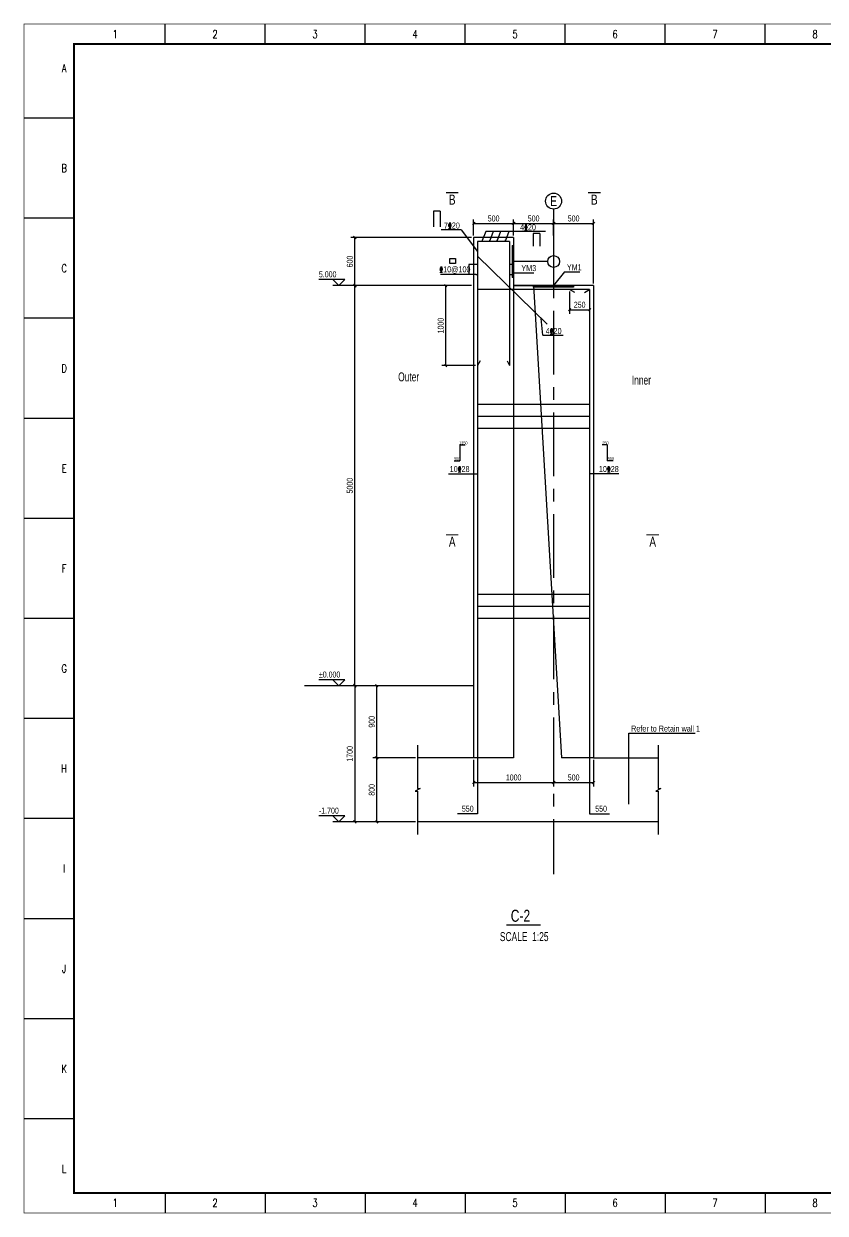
# Model space of a CAD drawing. Header units: millimetres. Extents: x -15901 to 146244, y -607033 to -56344.
# Drawn here: x -12722 to 27354, y -538644 to -479209 of the extents above; entities that cross this region are included whole.
import ezdxf
from ezdxf.enums import TextEntityAlignment as Align

# ---------------------------------------------------------------- set-up
doc = ezdxf.new("R2010")
doc.units = ezdxf.units.MM
doc.header["$LTSCALE"] = 2000
doc.linetypes.add('CENTER', pattern=[50.8, 31.75, -6.35, 6.35, -6.35])
doc.linetypes.add('HIDDEN', pattern=[9.525, 6.35, -3.175])
for name, color, linetype in [('4', 2, 'Continuous'), ('6', 1, 'Continuous'), ('S_01', 3, 'Continuous'), ('S_01_OUTL', 3, 'Continuous'), ('S_02_AXIS', 171, 'CENTER'), ('S_03_HIDD', 4, 'HIDDEN'), ('S_04', 2, 'Continuous'), ('S_04_TEXT', 2, 'Continuous'), ('S_05_DIMS', 7, 'Continuous'), ('S_06_RBAR', 1, 'Continuous'), ('S_07_LSHOW', 6, 'Continuous'), ('S_08_HATCH', 8, 'Continuous'), ('TEXT', 3, 'Continuous'), ('TK', 1, 'Continuous')]:
    doc.layers.add(name, color=color, linetype=linetype)
doc.styles.add('KS', font='kstxt.shx', dxfattribs={"width": 0.7, "height": 300, "bigfont": 'kshz.shx'})
doc.styles.add('TK-HZ', font='txt.shx', dxfattribs={"width": 0.8, "bigfont": 'hztxt.shx'})
doc.dimstyles.new('KSDIM0.25', dxfattribs={"dimtxt": 300, "dimasz": 120, "dimexe": 200, "dimexo": 100, "dimgap": 100, "dimtad": 1, "dimdec": 0, "dimlfac": 0.25, "dimzin": 14, "dimdsep": 46, "dimtxsty": 'KS', "dimblk": 'ARCHTICK', "dimblk1": 'OBLIQUE', "dimblk2": 'OBLIQUE', "dimsah": 1, "dimcen": -900, "dimclrd": 7, "dimclre": 7, "dimclrt": 2, "dimazin": 3, "dimtfac": 1, "dimtdec": 0, "dimtix": 1, "dimtmove": 2, "dimatfit": 2, "dimfxl": 1, "dimtolj": 1, "dimtzin": 14, "dimlwd": -3, "dimarcsym": 0})
doc.dimstyles.new('KSDIM1.2', dxfattribs={"dimtxt": 300, "dimasz": 120, "dimexe": 200, "dimexo": 100, "dimgap": 100, "dimtad": 1, "dimdec": 0, "dimlfac": 1.2, "dimzin": 14, "dimdsep": 46, "dimtxsty": 'KS', "dimblk": 'ARCHTICK', "dimblk1": 'OBLIQUE', "dimblk2": 'OBLIQUE', "dimsah": 1, "dimcen": -900, "dimclrd": 7, "dimclre": 7, "dimclrt": 2, "dimazin": 3, "dimtfac": 1, "dimtdec": 0, "dimtix": 1, "dimtmove": 2, "dimatfit": 2, "dimfxl": 1, "dimtolj": 1, "dimtzin": 14, "dimlwd": -3, "dimlwe": -1, "dimarcsym": 0})

# ---------------------------------------------------------------- blocks, each defined once
blk = doc.blocks.new('A1-1')
at = {"layer": 'TK', "color": 7}
for p, q in [((7050, 58400), (7050, 59400)), ((12050, 58400), (12050, 59400)), ((17050, 58400), (17050, 59400)), ((22050, 58400), (22050, 59400)), ((27050, 58400), (27050, 59400)), ((32050, 58400), (32050, 59400)), ((37050, 58400), (37050, 59400)), ((2500, 54700), (0, 54700)), ((2500, 49700), (0, 49700)), ((2500, 44700), (0, 44700)), ((2500, 39700), (0, 39700)), ((2500, 34700), (0, 34700)), ((2500, 29700), (0, 29700)), ((2500, 24700), (0, 24700)), ((2500, 19700), (0, 19700)), ((2500, 14700), (0, 14700)), ((2500, 9700), (0, 9700)), ((2500, 4700), (0, 4700)), ((7050, 1000), (7050, 0)), ((12050, 1000), (12050, 0)), ((17050, 1000), (17050, 0)), ((22050, 1000), (22050, 0)), ((27050, 1000), (27050, 0)), ((32050, 1000), (32050, 0)), ((37050, 1000), (37050, 0))]:
    blk.add_line(p, q, dxfattribs=at)
for points, const_width in [([(0, 0), (84100, 0), (84100, 59400), (0, 59400)], 35), ([(2500, 1000), (83100, 1000), (83100, 58400), (2500, 58400)], 100)]:
    blk.add_lwpolyline(points, close=True, dxfattribs=dict(at, const_width=const_width))
at = {"layer": 'TK', "color": 7, "style": 'TK-HZ', "width": 0.75}
for s, p in [('1', (4550, 58900)), ('2', (9550, 58900)), ('3', (14550, 58900)), ('4', (19550, 58900)), ('5', (24550, 58900)), ('6', (29550, 58900)), ('7', (34550, 58900)), ('8', (39550, 58900)), ('A', (2000, 57200)), ('B', (2000, 52200)), ('C', (2000, 47200)), ('D', (2000, 42200)), ('E', (2000, 37200)), ('F', (2000, 32200)), ('G', (2000, 27200)), ('H', (2000, 22200)), ('I', (2000, 17200)), ('J', (2000, 12200)), ('K', (2000, 7200)), ('L', (2000, 2200)), ('1', (4550, 500)), ('2', (9550, 500)), ('3', (14550, 500)), ('4', (19550, 500)), ('5', (24550, 500)), ('6', (29550, 500)), ('7', (34550, 500)), ('8', (39550, 500))]:
    blk.add_text(s, height=400, dxfattribs=at).set_placement(p, align=Align.MIDDLE_CENTER)
blk = doc.blocks.new('_OBLIQUE')
at = {"color": 1}
blk.add_line((-0.5, -0.5), (0.5, 0.5), dxfattribs=at)
blk = doc.blocks.new('*D395')
at = {"layer": 'Defpoints', "color": 0}
for p in [(11773, -489190), (9773, -489889), (11773, -489889)]:
    blk.add_point(p, dxfattribs=at)
at = {"layer": 'S_05_DIMS', "color": 7, "lineweight": -2}
for p, q in [((9773, -489789), (9773, -488990)), ((11773, -489789), (11773, -488990))]:
    blk.add_line(p, q, dxfattribs=at)
at = {"layer": 'S_05_DIMS', "color": 7, "lineweight": -3}
blk.add_line((9773, -489190), (11773, -489190), dxfattribs=at)
at = {"layer": 'S_05_DIMS', "color": 7, "linetype": 'ByBlock', "lineweight": -3, "xscale": 120, "yscale": 120, "zscale": 120, "rotation": 180}
blk.add_blockref('_OBLIQUE', (9773, -489190), dxfattribs=at)
at = {"layer": 'S_05_DIMS', "color": 7, "linetype": 'ByBlock', "lineweight": -3, "xscale": 120, "yscale": 120, "zscale": 120}
blk.add_blockref('_OBLIQUE', (11773, -489190), dxfattribs=at)
at = {"layer": 'S_05_DIMS', "color": 2, "insert": (10773, -488940), "char_height": 300, "attachment_point": 5, "style": 'KS'}
blk.add_mtext('\\A1;500', dxfattribs=at)
blk = doc.blocks.new('_ArchTick')
at = {"color": 0, "linetype": 'ByBlock', "const_width": 0.15}
blk.add_lwpolyline([(-0.5, -0.5), (0.5, 0.5)], dxfattribs=at)
blk = doc.blocks.new('*D396')
at = {"layer": 'Defpoints', "color": 0}
for p in [(13773, -489190), (11773, -489889), (13773, -489895)]:
    blk.add_point(p, dxfattribs=at)
at = {"layer": 'S_05_DIMS', "color": 7, "lineweight": -2}
for p, q in [((11773, -489789), (11773, -488990)), ((13773, -489795), (13773, -488990))]:
    blk.add_line(p, q, dxfattribs=at)
at = {"layer": 'S_05_DIMS', "color": 7, "lineweight": -3}
blk.add_line((11773, -489190), (13773, -489190), dxfattribs=at)
at = {"layer": 'S_05_DIMS', "color": 7, "linetype": 'ByBlock', "lineweight": -3, "xscale": 120, "yscale": 120, "zscale": 120, "rotation": 180}
blk.add_blockref('_OBLIQUE', (11773, -489190), dxfattribs=at)
at = {"layer": 'S_05_DIMS', "color": 7, "linetype": 'ByBlock', "lineweight": -3, "xscale": 120, "yscale": 120, "zscale": 120}
blk.add_blockref('_OBLIQUE', (13773, -489190), dxfattribs=at)
at = {"layer": 'S_05_DIMS', "color": 2, "insert": (12773, -488940), "char_height": 300, "attachment_point": 5, "style": 'KS'}
blk.add_mtext('\\A1;500', dxfattribs=at)
blk = doc.blocks.new('*D397')
at = {"layer": 'Defpoints', "color": 0}
for p in [(15773, -489190), (13773, -489895), (15773, -492289)]:
    blk.add_point(p, dxfattribs=at)
at = {"layer": 'S_05_DIMS', "color": 7, "lineweight": -2}
for p, q in [((13773, -489795), (13773, -488990)), ((15773, -492189), (15773, -488990))]:
    blk.add_line(p, q, dxfattribs=at)
at = {"layer": 'S_05_DIMS', "color": 7, "lineweight": -3}
blk.add_line((13773, -489190), (15773, -489190), dxfattribs=at)
at = {"layer": 'S_05_DIMS', "color": 7, "linetype": 'ByBlock', "lineweight": -3, "xscale": 120, "yscale": 120, "zscale": 120, "rotation": 180}
blk.add_blockref('_OBLIQUE', (13773, -489190), dxfattribs=at)
at = {"layer": 'S_05_DIMS', "color": 7, "linetype": 'ByBlock', "lineweight": -3, "xscale": 120, "yscale": 120, "zscale": 120}
blk.add_blockref('_OBLIQUE', (15773, -489190), dxfattribs=at)
at = {"layer": 'S_05_DIMS', "color": 2, "insert": (14773, -488940), "char_height": 300, "attachment_point": 5, "style": 'KS'}
blk.add_mtext('\\A1;500', dxfattribs=at)
blk = doc.blocks.new('*D398')
at = {"layer": 'Defpoints', "color": 0}
for p in [(3832, -492289), (9773, -492289), (6325, -512289)]:
    blk.add_point(p, dxfattribs=at)
at = {"layer": 'S_05_DIMS', "color": 7, "lineweight": -2}
for p, q in [((9673, -492289), (3632, -492289)), ((6225, -512289), (3632, -512289))]:
    blk.add_line(p, q, dxfattribs=at)
at = {"layer": 'S_05_DIMS', "color": 7, "lineweight": -3}
blk.add_line((3832, -512289), (3832, -492289), dxfattribs=at)
at = {"layer": 'S_05_DIMS', "color": 7, "linetype": 'ByBlock', "lineweight": -3, "xscale": 120, "yscale": 120, "zscale": 120}
for p, rotation in [((3832, -492289), 90), ((3832, -512289), 270)]:
    blk.add_blockref('_OBLIQUE', p, dxfattribs=dict(at, rotation=rotation))
at = {"layer": 'S_05_DIMS', "color": 2, "insert": (3582, -502289), "char_height": 300, "attachment_point": 5, "rotation": 90, "style": 'KS'}
blk.add_mtext('\\A1;5000', dxfattribs=at)
blk = doc.blocks.new('*D399')
at = {"layer": 'Defpoints', "color": 0}
for p in [(3832, -489889), (9773, -489889), (9773, -492289)]:
    blk.add_point(p, dxfattribs=at)
at = {"layer": 'S_05_DIMS', "color": 7, "lineweight": -2}
for p, q in [((9673, -489889), (3632, -489889)), ((9673, -492289), (3632, -492289))]:
    blk.add_line(p, q, dxfattribs=at)
at = {"layer": 'S_05_DIMS', "color": 7, "lineweight": -3}
blk.add_line((3832, -492289), (3832, -489889), dxfattribs=at)
at = {"layer": 'S_05_DIMS', "color": 7, "linetype": 'ByBlock', "lineweight": -3, "xscale": 120, "yscale": 120, "zscale": 120}
for p, rotation in [((3832, -489889), 90), ((3832, -492289), 270)]:
    blk.add_blockref('_OBLIQUE', p, dxfattribs=dict(at, rotation=rotation))
at = {"layer": 'S_05_DIMS', "color": 2, "insert": (3582, -491089), "char_height": 300, "attachment_point": 5, "rotation": 90, "style": 'KS'}
blk.add_mtext('\\A1;600', dxfattribs=at)
blk = doc.blocks.new('*D400')
at = {"layer": 'Defpoints', "color": 0}
for p in [(6325, -512289), (3832, -519089), (6973, -519089)]:
    blk.add_point(p, dxfattribs=at)
at = {"layer": 'S_05_DIMS', "color": 7, "lineweight": -2}
for p, q in [((6225, -512289), (3632, -512289)), ((6873, -519089), (3632, -519089))]:
    blk.add_line(p, q, dxfattribs=at)
at = {"layer": 'S_05_DIMS', "color": 7, "lineweight": -3}
blk.add_line((3832, -512289), (3832, -519089), dxfattribs=at)
at = {"layer": 'S_05_DIMS', "color": 7, "linetype": 'ByBlock', "lineweight": -3, "xscale": 120, "yscale": 120, "zscale": 120}
for p, rotation in [((3832, -512289), 90), ((3832, -519089), 270)]:
    blk.add_blockref('_OBLIQUE', p, dxfattribs=dict(at, rotation=rotation))
at = {"layer": 'S_05_DIMS', "color": 2, "insert": (3582, -515689), "char_height": 300, "attachment_point": 5, "rotation": 90, "style": 'KS'}
blk.add_mtext('\\A1;1700', dxfattribs=at)
blk = doc.blocks.new('*D401')
at = {"layer": 'Defpoints', "color": 0}
for p in [(9773, -515889), (13773, -516577), (13773, -517123)]:
    blk.add_point(p, dxfattribs=at)
at = {"layer": 'S_05_DIMS', "color": 7, "lineweight": -2}
for p, q in [((9773, -515989), (9773, -517323)), ((13773, -516677), (13773, -517323))]:
    blk.add_line(p, q, dxfattribs=at)
at = {"layer": 'S_05_DIMS', "color": 7, "lineweight": -3}
blk.add_line((9773, -517123), (13773, -517123), dxfattribs=at)
at = {"layer": 'S_05_DIMS', "color": 7, "linetype": 'ByBlock', "lineweight": -3, "xscale": 120, "yscale": 120, "zscale": 120, "rotation": 180}
blk.add_blockref('_OBLIQUE', (9773, -517123), dxfattribs=at)
at = {"layer": 'S_05_DIMS', "color": 7, "linetype": 'ByBlock', "lineweight": -3, "xscale": 120, "yscale": 120, "zscale": 120}
blk.add_blockref('_OBLIQUE', (13773, -517123), dxfattribs=at)
at = {"layer": 'S_05_DIMS', "color": 2, "insert": (11773, -516873), "char_height": 300, "attachment_point": 5, "style": 'KS'}
blk.add_mtext('\\A1;1000', dxfattribs=at)
blk = doc.blocks.new('*D402')
at = {"layer": 'Defpoints', "color": 0}
for p in [(4928, -515889), (6973, -515889), (6973, -519089)]:
    blk.add_point(p, dxfattribs=at)
at = {"layer": 'S_05_DIMS', "color": 7, "lineweight": -2}
for p, q in [((6873, -515889), (4728, -515889)), ((6873, -519089), (4728, -519089))]:
    blk.add_line(p, q, dxfattribs=at)
at = {"layer": 'S_05_DIMS', "color": 7, "lineweight": -3}
blk.add_line((4928, -519089), (4928, -515889), dxfattribs=at)
at = {"layer": 'S_05_DIMS', "color": 7, "linetype": 'ByBlock', "lineweight": -3, "xscale": 120, "yscale": 120, "zscale": 120}
for p, rotation in [((4928, -515889), 90), ((4928, -519089), 270)]:
    blk.add_blockref('_OBLIQUE', p, dxfattribs=dict(at, rotation=rotation))
at = {"layer": 'S_05_DIMS', "color": 2, "insert": (4678, -517489), "char_height": 300, "attachment_point": 5, "rotation": 90, "style": 'KS'}
blk.add_mtext('\\A1;800', dxfattribs=at)
blk = doc.blocks.new('*D403')
at = {"layer": 'Defpoints', "color": 0}
for p in [(4928, -512289), (6343, -512289), (6973, -515889)]:
    blk.add_point(p, dxfattribs=at)
at = {"layer": 'S_05_DIMS', "color": 7, "lineweight": -2}
for p, q in [((6243, -512289), (4728, -512289)), ((6873, -515889), (4728, -515889))]:
    blk.add_line(p, q, dxfattribs=at)
at = {"layer": 'S_05_DIMS', "color": 7, "lineweight": -3}
blk.add_line((4928, -515889), (4928, -512289), dxfattribs=at)
at = {"layer": 'S_05_DIMS', "color": 7, "linetype": 'ByBlock', "lineweight": -3, "xscale": 120, "yscale": 120, "zscale": 120}
for p, rotation in [((4928, -512289), 90), ((4928, -515889), 270)]:
    blk.add_blockref('_OBLIQUE', p, dxfattribs=dict(at, rotation=rotation))
at = {"layer": 'S_05_DIMS', "color": 2, "insert": (4678, -514089), "char_height": 300, "attachment_point": 5, "rotation": 90, "style": 'KS'}
blk.add_mtext('\\A1;900', dxfattribs=at)
blk = doc.blocks.new('*D404')
at = {"layer": 'Defpoints', "color": 0}
for p in [(8377, -492289), (9072, -492289), (9973, -496289)]:
    blk.add_point(p, dxfattribs=at)
at = {"layer": 'S_05_DIMS', "color": 7, "lineweight": -2}
for p, q in [((8972, -492289), (8177, -492289)), ((9873, -496289), (8177, -496289))]:
    blk.add_line(p, q, dxfattribs=at)
at = {"layer": 'S_05_DIMS', "color": 7, "lineweight": -3}
blk.add_line((8377, -496289), (8377, -492289), dxfattribs=at)
at = {"layer": 'S_05_DIMS', "color": 7, "linetype": 'ByBlock', "lineweight": -3, "xscale": 120, "yscale": 120, "zscale": 120}
for p, rotation in [((8377, -492289), 90), ((8377, -496289), 270)]:
    blk.add_blockref('_OBLIQUE', p, dxfattribs=dict(at, rotation=rotation))
at = {"layer": 'S_05_DIMS', "color": 2, "insert": (8127, -494289), "char_height": 300, "attachment_point": 5, "rotation": 90, "style": 'KS'}
blk.add_mtext('\\A1;1000', dxfattribs=at)
blk = doc.blocks.new('Dot')
at = {"layer": '6', "const_width": 0.4}
blk.add_lwpolyline([(-0.2, 0, 1), (0.2, 0, 1)], format="xyb", close=True, dxfattribs=at)
blk = doc.blocks.new('*D410')
at = {"layer": 'Defpoints', "color": 0}
for p in [(15773, -515889), (13773, -516577), (15773, -517123)]:
    blk.add_point(p, dxfattribs=at)
at = {"layer": 'S_05_DIMS', "color": 7, "lineweight": -2}
for p, q in [((15773, -515989), (15773, -517323)), ((13773, -516677), (13773, -517323))]:
    blk.add_line(p, q, dxfattribs=at)
at = {"layer": 'S_05_DIMS', "color": 7, "lineweight": -3}
blk.add_line((13773, -517123), (15773, -517123), dxfattribs=at)
at = {"layer": 'S_05_DIMS', "color": 7, "linetype": 'ByBlock', "lineweight": -3, "xscale": 120, "yscale": 120, "zscale": 120, "rotation": 180}
blk.add_blockref('_OBLIQUE', (13773, -517123), dxfattribs=at)
at = {"layer": 'S_05_DIMS', "color": 7, "linetype": 'ByBlock', "lineweight": -3, "xscale": 120, "yscale": 120, "zscale": 120}
blk.add_blockref('_OBLIQUE', (15773, -517123), dxfattribs=at)
at = {"layer": 'S_05_DIMS', "color": 2, "insert": (14773, -516873), "char_height": 300, "attachment_point": 5, "style": 'KS'}
blk.add_mtext('\\A1;500', dxfattribs=at)
blk = doc.blocks.new('*D668')
at = {"layer": 'Defpoints', "color": 0}
for p in [(14573, -492489), (15573, -492489), (15573, -493501)]:
    blk.add_point(p, dxfattribs=at)
at = {"layer": 'S_05_DIMS', "color": 7}
for p, q in [((14573, -492589), (14573, -493701)), ((15573, -492589), (15573, -493701))]:
    blk.add_line(p, q, dxfattribs=at)
at = {"layer": 'S_05_DIMS', "color": 7, "lineweight": -3}
blk.add_line((14573, -493501), (15573, -493501), dxfattribs=at)
at = {"layer": 'S_05_DIMS', "color": 7, "linetype": 'ByBlock', "lineweight": -3, "xscale": 120, "yscale": 120, "zscale": 120, "rotation": 180}
blk.add_blockref('_OBLIQUE', (14573, -493501), dxfattribs=at)
at = {"layer": 'S_05_DIMS', "color": 7, "linetype": 'ByBlock', "lineweight": -3, "xscale": 120, "yscale": 120, "zscale": 120}
blk.add_blockref('_OBLIQUE', (15573, -493501), dxfattribs=at)
at = {"layer": 'S_05_DIMS', "color": 2, "insert": (15073, -493251), "char_height": 300, "attachment_point": 5, "style": 'KS'}
blk.add_mtext('\\A1;250', dxfattribs=at)

msp = doc.modelspace()

# ---------------------------------------------------------------- hatches: boundary and pattern name
at = {"layer": 'S_08_HATCH'}
h = msp.add_hatch(dxfattribs=at)
h.set_pattern_fill('ANSI31', color=6)
h.set_pattern_definition([(45, (-565701.20353, -691327.77586), (-0.088388347648, 0.088388347648), [])])
h.paths.add_polyline_path([(11692.524, -491888.948), (11772.524, -491888.948), (11772.524, -491088.948), (11772.524, -490288.948), (11692.524, -490288.948)])
h = msp.add_hatch(dxfattribs=at)
h.set_pattern_fill('ANSI31', color=6)
h.set_pattern_definition([(45, (-565301.20353, -691327.77586), (-0.088388347648, 0.088388347648), [])])
h.paths.add_polyline_path([(13772.524, -492368.948), (13772.524, -492288.948), (12772.524, -492288.948), (12772.524, -492368.948)])
h.paths.add_polyline_path([(14772.524, -492368.948), (14772.524, -492288.948), (13772.524, -492288.948), (13772.524, -492368.948)])

# ---------------------------------------------------------------- linework, layer by layer
at = {"layer": '4'}
for p, q in [((9152.999, -489500.71), (8148.689, -489500.71)), ((9152.999, -489500.71), (9972.524, -490584.412)), ((13358.211, -489589.283), (10384.209, -489589.283)), ((13240.968, -494771.794), (14245.278, -494771.794))]:
    msp.add_line(p, q, dxfattribs=at)
at = {"layer": '6'}
for p, q in [((7759.125, -488578.352), (7759.125, -489351.56)), ((8101.968, -488578.352), (7759.125, -488578.352)), ((8101.968, -488578.352), (8101.968, -489351.56)), ((12747.4, -489682.345), (12747.4, -490329.806)), ((13090.244, -489682.345), (12747.4, -489682.345)), ((13090.244, -489682.345), (13090.244, -490329.806))]:
    msp.add_line(p, q, dxfattribs=at)
at = {"layer": 'S_01', "const_width": 60}
msp.add_lwpolyline([(13121.765, -524240.941), (11414.317, -524240.941)], dxfattribs=at)
at = {"layer": 'S_01'}
msp.add_circle((13772.524, -488071.626), 400, dxfattribs=at)
at = {"layer": 'S_01_OUTL'}
for p, q in [((9772.524, -489888.948), (9772.524, -515888.948)), ((11772.524, -489888.948), (9772.524, -489888.948)), ((11692.524, -490288.948), (11692.524, -491888.948)), ((11692.524, -490288.948), (11772.524, -490288.948)), ((11772.524, -489888.948), (11772.524, -492288.948)), ((11772.524, -491888.948), (11692.524, -491888.948)), ((15772.524, -492288.948), (11772.524, -492288.948)), ((15772.524, -492288.948), (15772.524, -515888.948)), ((9772.524, -515888.948), (6973.472, -515888.948)), ((15772.524, -515888.948), (19008.235, -515888.948)), ((19008.235, -519088.948), (6973.472, -519088.948))]:
    msp.add_line(p, q, dxfattribs=at)
for points in [[(8389.884, -487650.625, 60, 60, 0), (9014.884, -487650.625, 0, 0, 0)], [(15495.896, -487650.625, 60, 60, 0), (16120.896, -487650.625, 0, 0, 0)], [(8389.884, -504744.023, 60, 60, 0), (9014.884, -504744.023, 0, 0, 0)], [(18414.678, -504744.023, 60, 60, 0), (19039.678, -504744.023, 0, 0, 0)]]:
    msp.add_lwpolyline(points, format="xyseb", dxfattribs=at)
msp.add_lwpolyline([(12772.524, -492288.948), (14772.524, -492288.948), (14772.524, -492368.948), (12772.524, -492368.948)], close=True, dxfattribs=at)
at = {"layer": 'S_02_AXIS', "ltscale": 0.05}
msp.add_line((13772.524, -488471.626), (13772.524, -521709.709), dxfattribs=at)
at = {"layer": 'S_03_HIDD', "ltscale": 5}
for p, q in [((11772.524, -492288.948), (12772.524, -492288.948)), ((11772.524, -492288.948), (11772.524, -515888.948)), ((12772.524, -492288.948), (14172.524, -515888.948)), ((11772.524, -515888.948), (9772.524, -515888.948)), ((15772.524, -515888.948), (14172.524, -515888.948))]:
    msp.add_line(p, q, dxfattribs=at)
at = {"layer": 'S_04'}
for p, q in [((10384.209, -489589.283), (10207.548, -490034.075)), ((10756.16, -489589.283), (10579.499, -490034.075)), ((11119.882, -489589.283), (10943.222, -490034.075)), ((11536.197, -489589.283), (11359.536, -490034.075)), ((9907.524, -491229.804), (9536.729, -491229.804)), ((9536.729, -491229.804), (9536.729, -491745.18)), ((9907.524, -491745.18), (8120.485, -491745.18)), ((11772.524, -491654.783), (12776.703, -491654.783)), ((14312.266, -491606.966), (13772.524, -492288.948)), ((14312.266, -491606.966), (15086.48, -491606.966)), ((13240.968, -494771.794), (13156.058, -493930.529)), ((8519.101, -501702.562), (9972.524, -501702.562)), ((17025.947, -501702.562), (15572.524, -501702.562)), ((9772.524, -512288.948), (1315.848, -512288.948))]:
    msp.add_line(p, q, dxfattribs=at)
at = {"layer": 'S_04_TEXT'}
for p, q in [((17527.619, -518204.871), (17527.619, -514662.445)), ((17527.619, -514662.445), (20848.127, -514662.445))]:
    msp.add_line(p, q, dxfattribs=at)
for points in [[(2735.234, -491991.963), (3032.219, -492288.948), (3329.204, -491991.963), (2035.234, -491991.963)], [(3832.219, -492288.948), (2732.219, -492288.948)], [(2735.234, -511991.963), (3032.219, -512288.948), (3329.204, -511991.963), (2035.234, -511991.963)], [(3832.219, -512288.948), (2732.219, -512288.948)], [(2735.234, -518791.963), (3032.219, -519088.948), (3329.204, -518791.963), (2035.234, -518791.963)], [(3832.219, -519088.948), (2732.219, -519088.948)]]:
    msp.add_lwpolyline(points, dxfattribs=at)
at = {"layer": 'S_04_TEXT', "color": 2}
for points in [[(6973.472, -515260.775), (6973.472, -517418.948), (7093.472, -517418.948), (6853.472, -517558.948), (6973.472, -517558.948), (6973.472, -519717.121)], [(19008.235, -515260.775), (19008.235, -517418.948), (19128.235, -517418.948), (18888.235, -517558.948), (19008.235, -517558.948), (19008.235, -519717.121)]]:
    msp.add_lwpolyline(points, dxfattribs=at)
at = {"layer": 'S_06_RBAR'}
for p, q in [((9972.524, -490088.948), (9972.524, -518688.948)), ((11572.524, -490088.948), (9972.524, -490088.948)), ((11572.524, -490088.948), (11572.524, -496288.948)), ((9972.524, -490819.006), (13443.5, -494217.971)), ((15572.524, -492488.948), (9972.524, -492488.948)), ((14836.191, -492639.202), (14572.524, -492488.948)), ((15308.857, -492639.202), (15572.524, -492488.948)), ((15572.524, -492488.948), (15572.524, -518688.948)), ((10099.795, -496047.763), (9972.524, -496288.948)), ((11445.253, -496047.763), (11572.524, -496288.948)), ((9972.524, -498224.206), (15572.524, -498224.206)), ((9972.524, -498824.206), (15572.524, -498824.206)), ((9972.524, -499424.206), (15572.524, -499424.206)), ((9090.771, -500257.031), (9090.771, -501051.758)), ((9090.771, -500257.031), (9344.889, -500257.031)), ((16454.277, -500257.031), (16200.159, -500257.031)), ((16454.277, -500257.031), (16454.277, -501051.758)), ((8797.034, -501051.758), (9090.771, -501051.758)), ((16748.014, -501051.758), (16454.277, -501051.758)), ((9972.524, -507705.991), (15572.524, -507705.991)), ((9972.524, -508305.991), (15572.524, -508305.991)), ((9972.524, -508905.991), (15572.524, -508905.991)), ((9972.524, -518688.948), (8972.524, -518688.948)), ((15572.524, -518688.948), (16572.524, -518688.948))]:
    msp.add_line(p, q, dxfattribs=at)
msp.add_lwpolyline([(8574.84, -490931.109), (8872.401, -490931.109), (8872.401, -491189.858), (8574.84, -491189.858)], close=True, dxfattribs=at)
at = {"layer": 'S_07_LSHOW'}
for p, q in [((13475.947, -491088.948), (11772.524, -491088.948)), ((13772.524, -491385.525), (13772.524, -492288.948))]:
    msp.add_line(p, q, dxfattribs=at)
msp.add_circle((13772.524, -491088.948), 296.577, dxfattribs=at)

# ---------------------------------------------------------------- block references
at = {"layer": 'S_04', "xscale": 100, "yscale": 100}
for p in [(10207.548, -490034.075), (10579.499, -490034.075), (10943.222, -490034.075), (11359.536, -490034.075), (9907.524, -491229.804), (11637.524, -491229.804), (9907.524, -491745.18), (11637.524, -491745.18)]:
    msp.add_blockref('Dot', p, dxfattribs=at)
at = {"layer": 'TK', "color": 7}
msp.add_blockref('A1-1', (-12704.988, -538626.852), dxfattribs=at)

# ---------------------------------------------------------------- texts
at = {"layer": '4', "style": 'KS', "width": 0.75}
for s, height, p in [('7%%13220', 300, (8289.578, -489439.921)), ('4%%13220', 300, (12094.789, -489528.494)), ('%%13210@100', 300, (8056.704, -491630.178)), ('4%%13220', 300, (13375.39, -494711.005)), ('C-2', 600, (11628.43, -524081.213))]:
    msp.add_text(s, height=height, dxfattribs=at).set_placement(p)
at = {"layer": 'S_01_OUTL', "style": 'KS', "width": 0.75}
for s, p in [('B', (8702.384, -487996.141)), ('B', (15808.396, -487996.141)), ('A', (8702.384, -505089.539)), ('A', (18727.178, -505089.539))]:
    msp.add_text(s, height=500, dxfattribs=at).set_placement(p, align=Align.MIDDLE_CENTER)
at = {"layer": 'S_04', "style": 'KS', "width": 0.75}
msp.add_text('E', height=500, dxfattribs=at).set_placement((13772.524, -488071.626), align=Align.MIDDLE)
for s, height, p in [('YM3', 300, (12159.843, -491569.04)), ('YM1', 300, (14435.679, -491521.223)), ('1350', 150, (9048.688, -500230.556)), ('250', 150, (16208.738, -500230.556)), ('500', 150, (8795.418, -501023.408)), ('500', 150, (16479.63, -501023.408)), ('10%%13228', 300, (8574.709, -501607.561)), ('10%%13228', 300, (16034.339, -501607.561)), ('Refer to Retain wall 1', 300, (17651.032, -514576.701))]:
    msp.add_text(s, height=height, dxfattribs=at).set_placement(p)
at = {"layer": 'S_04_TEXT', "style": 'KS', "width": 0.7}
for s, p in [('5.000', (2035.234, -491876.963)), ('%%P0.000', (2035.234, -511876.963)), ('-1.700', (2035.234, -518676.963)), ('550', (9186.723, -518582.291)), ('550', (15854.325, -518582.291))]:
    msp.add_text(s, height=300, dxfattribs=at).set_placement(p)
at = {"layer": 'TEXT', "style": 'KS', "width": 0.7}
for s, p in [('Outer', (5997.753, -497077.451)), ('Inner', (17682.979, -497238.554))]:
    msp.add_text(s, height=450, dxfattribs=at).set_placement(p)
msp.add_text('SCALE  1:25', height=450, dxfattribs=at).set_placement((12301.477, -524822.364), align=Align.MIDDLE)

# ---------------------------------------------------------------- dimensions: what is measured, and where the dimension line sits
at = {"layer": 'S_05_DIMS'}
for base, p1, p2, dimstyle, override, picture, middle in [((11772.524, -489190.013), (9772.524, -489888.948), (11772.524, -489888.948), 'KSDIM0.25', {"dimlfac": 0.25}, '*D395', (10772.524, -488940.013)), ((13772.524, -489190.013), (11772.524, -489888.948), (13772.524, -489895.189), 'KSDIM0.25', {"dimlfac": 0.25}, '*D396', (12772.524, -488940.013)), ((15772.524, -489190.013), (13772.524, -489895.189), (15772.524, -492288.948), 'KSDIM0.25', {"dimlfac": 0.25}, '*D397', (14772.524, -488940.013)), ((15572.524, -493501.448), (14572.524, -492488.948), (15572.524, -492488.948), 'KSDIM1.2', {"dimlfac": 0.25, "dimzin": 8}, '*D668', (15072.524, -493251.448)), ((13772.524, -517122.831), (9772.524, -515888.948), (13772.524, -516576.815), 'KSDIM0.25', {"dimlfac": 0.25}, '*D401', (11772.524, -516872.831)), ((15772.524, -517122.831), (13772.524, -516576.815), (15772.524, -515888.948), 'KSDIM0.25', {"dimlfac": 0.25}, '*D410', (14772.524, -516872.831))]:
    dim = msp.add_linear_dim(base=base, p1=p1, p2=p2, dimstyle=dimstyle, override=override, dxfattribs=at)
    dim.commit()
    dim.dimension.update_dxf_attribs({"geometry": picture, "text_midpoint": middle})
for base, p1, p2, picture, middle in [((3832.219, -489888.948), (9772.524, -492288.948), (9772.524, -489888.948), '*D399', (3582.219, -491088.948)), ((3832.219, -492288.948), (6324.768, -512288.948), (9772.524, -492288.948), '*D398', (3582.219, -502288.948)), ((8376.578, -492288.948), (9972.524, -496288.948), (9072.094, -492288.948), '*D404', (8126.578, -494288.948)), ((3832.219, -519088.948), (6324.768, -512288.948), (6973.472, -519088.948), '*D400', (3582.219, -515688.948)), ((4928.126, -512288.948), (6973.472, -515888.948), (6343.437, -512288.948), '*D403', (4678.126, -514088.948)), ((4928.126, -515888.948), (6973.472, -519088.948), (6973.472, -515888.948), '*D402', (4678.126, -517488.948))]:
    dim = msp.add_linear_dim(base=base, p1=p1, p2=p2, angle=90, dimstyle='KSDIM0.25', override={"dimlfac": 0.25}, dxfattribs=at)
    dim.commit()
    dim.dimension.update_dxf_attribs({"geometry": picture, "text_midpoint": middle})

doc.saveas('drawing.dxf')
